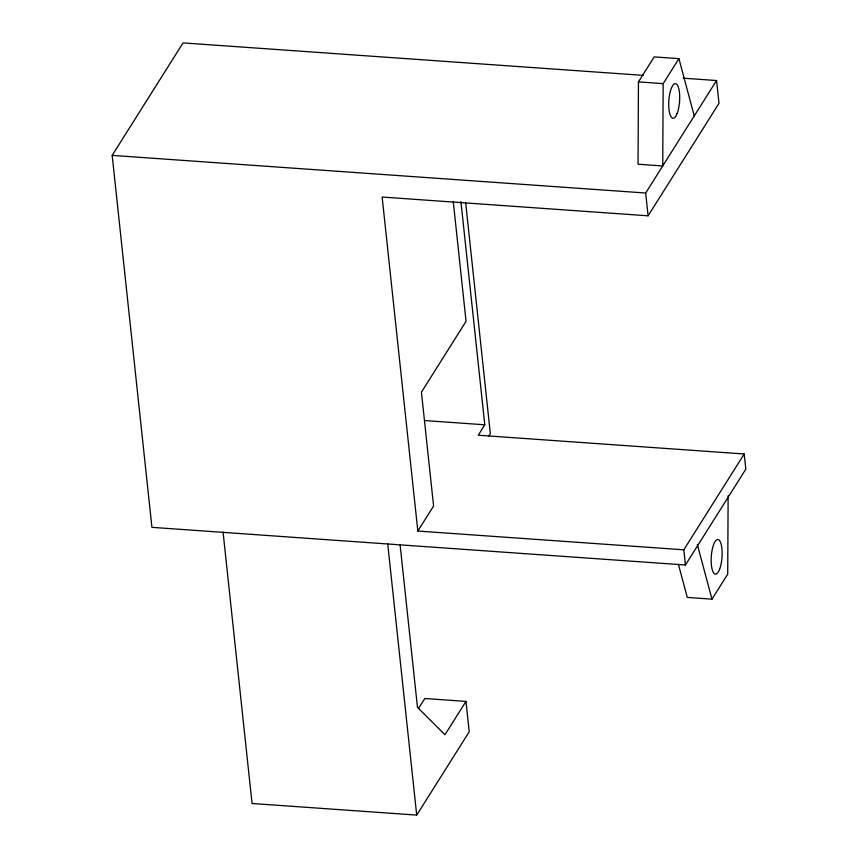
<?xml version="1.0" encoding="UTF-8"?>
<svg xmlns="http://www.w3.org/2000/svg" width="858" height="858" viewBox="0 0 858 858"><rect width="100%" height="100%" fill="white"/><g stroke="black" fill="none" stroke-linecap="round" stroke-linejoin="round"><path stroke-width="1.29" d="M638.459 81.896L638.041 164.21L662.741 165.948L663.159 83.644L678.914 58.644L654.214 56.896L638.459 81.896L663.159 83.644M728.12 495.838L727.723 574.163L711.968 599.163L687.269 597.415L678.41 564.307M460.939 201.619L484.791 424.796L478.228 435.221L744.197 453.979L745.827 469.165L685.435 564.993L151.93 527.338L112.173 155.384L183.065 42.9L643.028 75.354M744.197 453.979L683.815 549.806L417.835 531.048L433.59 506.048L421.428 392.181L466.055 321.353L453.26 201.566M488.953 435.95L490.347 433.73L465.712 203.164M417.835 531.048L382.142 197.04L648.101 215.808L645.677 193.029L716.569 80.534L683.14 78.185M648.101 215.808L719.004 103.314L716.569 80.534M418.511 708.504L424.817 698.498L465.98 701.404L469.219 731.767L416.709 815.1L252.059 803.485L223.069 532.153M465.98 701.404L444.97 734.738L417.471 707.346L400.118 544.948M112.173 155.384L645.677 193.029M424.721 420.559L484.791 424.796M678.914 58.644L694.251 115.948M697.307 544.401L711.968 599.163M683.815 549.806L685.435 564.993M387.709 543.768L416.709 815.1M677.144 113.481A17.353 5.373 -86 0 0 676.79 84.341A17.353 5.373 -86 0 0 668.725 105.094A17.353 5.373 -86 0 0 677.144 113.481M719.583 569.337A17.353 5.373 -86 0 0 719.219 540.197A17.353 5.373 -86 0 0 711.164 560.95A17.353 5.373 -86 0 0 719.583 569.337"/></g></svg>
